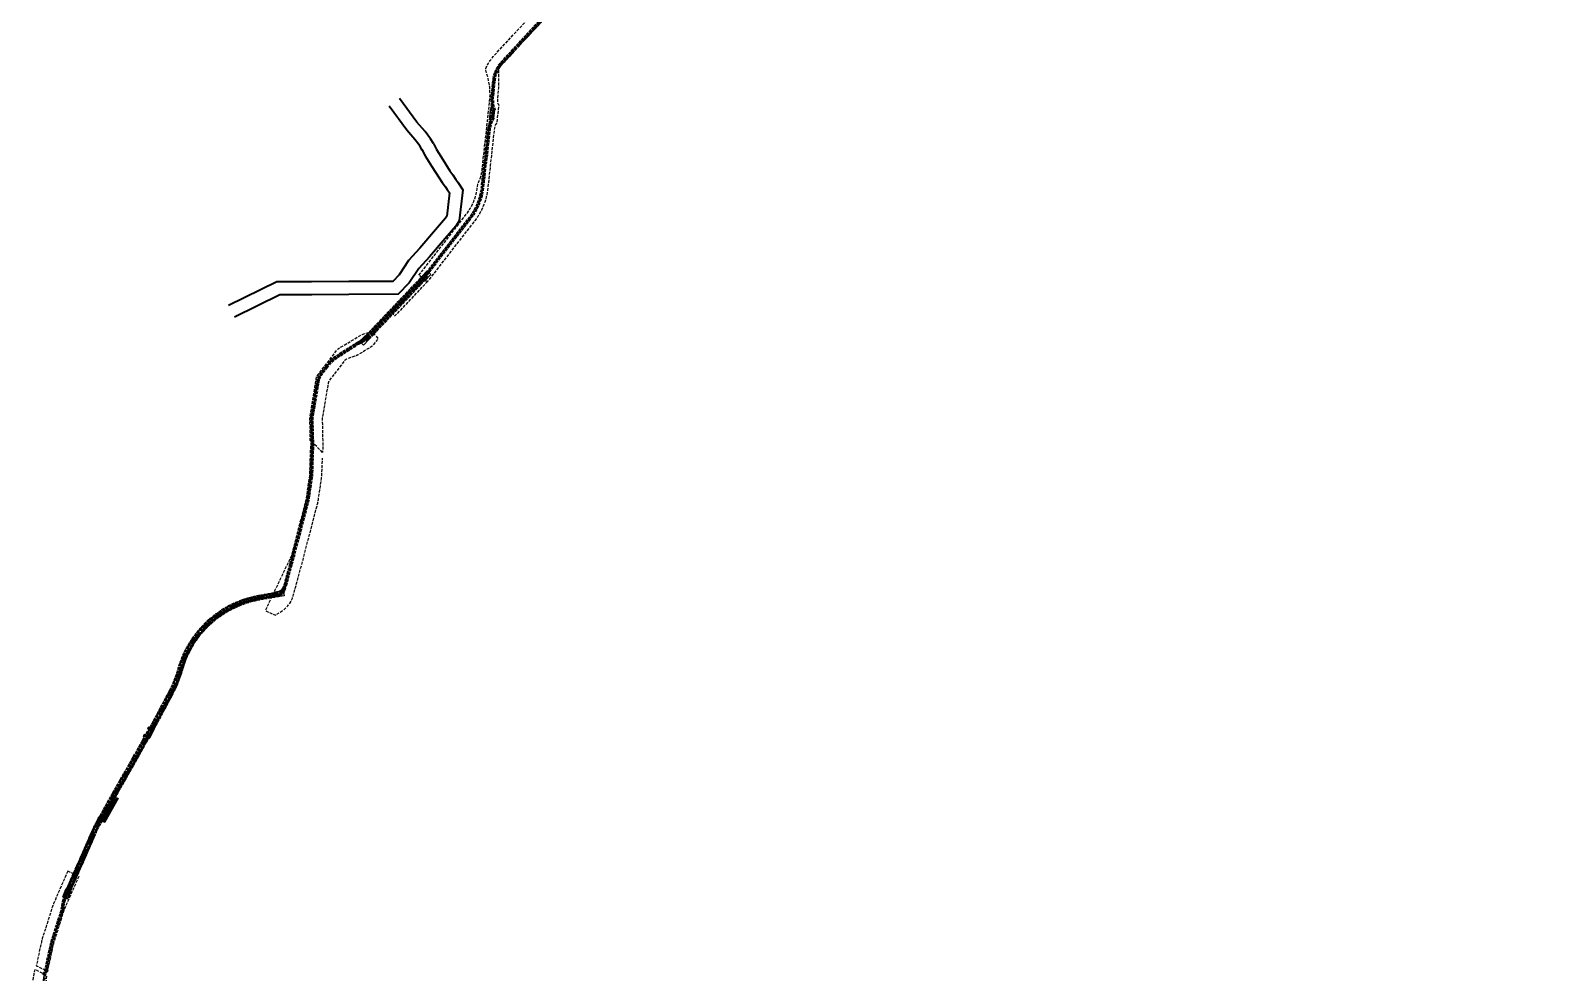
# Model space of a CAD drawing. Header units: metres. Extents: x 2692905 to 2694454, y 1247926 to 1251131.
# Drawn here: x 2692905 to 2694191, y 1249531 to 1250331 of the extents above; entities that cross this region are included whole.
import ezdxf

# ---------------------------------------------------------------- set-up
doc = ezdxf.new("R2010")
doc.units = ezdxf.units.M
for name, pattern in [('ACAD_ISO02W100', [15, 12, -3]), ('AV Servitute', [3.5, 2.5, -1]), ('AXE Kabelleitungsachse', [16, 12, -1.5, 1, -1.5]), ('Servitute', [3.2, 2.5, -0.7])]:
    doc.linetypes.add(name, pattern=pattern)
doc.layers.add('_KONSTRUKTION', color=6, linetype='Continuous', lineweight=25, plot=False)
doc.layers.add('Gewässerraum', color=7, linetype='Continuous', lineweight=35, true_color=0x00c7c7)
doc.layers.add('linie', color=7, linetype='Continuous', lineweight=25, true_color=0xff6161)
for name, color, linetype, lineweight in [('N1KLT_Achse', 1, 'AXE Kabelleitungsachse', 25), ('N1KLT_Rand', 1, 'Servitute', 50), ('SIT-BAU-TXT_sw025', 7, 'AV Servitute', 25)]:
    doc.layers.add(name, color=color, linetype=linetype, lineweight=lineweight)

msp = doc.modelspace()

# ---------------------------------------------------------------- linework, layer by layer
at = {"layer": '_KONSTRUKTION', "transparency": 33554585}
for p, q in [((2693290.2, 1250216.7), (2693291.2, 1250216.6)), ((2693290.2, 1250216.7), (2693291.2, 1250216.6)), ((2693155.7, 1250045.1), (2693156.5, 1250044.5)), ((2693156.1, 1250044.8), (2693156.5, 1250044.5)), ((2693006.4, 1249737, 449.8), (2693003.8, 1249731.9, 449.8)), ((2693004.8, 1249738.2, 449.8), (2693004.6, 1249737.6, 449.8)), ((2693004.6, 1249737.6, 449.8), (2693006.4, 1249737, 449.8)), ((2693004.8, 1249738.2, 453.7), (2693005, 1249738.7, 453.7)), ((2693008.2, 1249737.1, 449.8), (2693004.8, 1249738.2, 449.8)), ((2693008.2, 1249737.1, 453.7), (2693004.8, 1249738.2, 453.7)), ((2693004.9, 1249730.9, 449.8), (2693008.2, 1249737.1, 449.8)), ((2693004.9, 1249730.9, 453.7), (2693008.2, 1249737.1, 453.7)), ((2693005.1, 1249739, 449.8), (2693005, 1249738.7, 449.8)), ((2693005, 1249738.7, 449.8), (2693008.9, 1249737.4, 449.8)), ((2693008.9, 1249737.4, 453.7), (2693005, 1249738.7, 453.7)), ((2693010, 1249737.4, 449.8), (2693005.1, 1249739, 449.8)), ((2693008.9, 1249737.4, 449.8), (2693005.1, 1249730.3, 449.8)), ((2693005.1, 1249730.3, 453.7), (2693008.9, 1249737.4, 453.7)), ((2693006, 1249729.7, 449.8), (2693010, 1249737.4, 449.8)), ((2693001.2, 1249731.5, 449.8), (2693001.1, 1249731.2, 449.8)), ((2693001.1, 1249731.2, 449.8), (2693006, 1249729.7, 449.8)), ((2693001.4, 1249732, 453.7), (2693001.2, 1249731.5, 453.7)), ((2693005.1, 1249730.3, 449.8), (2693001.2, 1249731.5, 449.8)), ((2693005.1, 1249730.3, 453.7), (2693001.2, 1249731.5, 453.7)), ((2693001.6, 1249732.7, 449.8), (2693001.4, 1249732, 449.8)), ((2693001.4, 1249732, 449.8), (2693004.9, 1249730.9, 449.8)), ((2693001.4, 1249732, 453.7), (2693004.9, 1249730.9, 453.7)), ((2693003.8, 1249731.9, 449.8), (2693001.6, 1249732.7, 449.8)), ((2692967.3, 1249660.3, 453.8), (2692977.1, 1249677.5, 453.8)), ((2692977.9, 1249677.8, 453.8), (2692967.5, 1249659.6, 453.8)), ((2692973.6, 1249678.6, 453.8), (2692973.7, 1249679.1, 453.8)), ((2692977.1, 1249677.5, 453.8), (2692973.6, 1249678.6, 453.8)), ((2692973.7, 1249679.1, 453.8), (2692977.9, 1249677.8, 453.8)), ((2692963.7, 1249661.3, 453.8), (2692963.5, 1249660.8, 453.8)), ((2692967.5, 1249659.6, 453.8), (2692963.5, 1249660.8, 453.8)), ((2692963.7, 1249661.3, 453.8), (2692967.3, 1249660.3, 453.8))]:
    msp.add_line(p, q, dxfattribs=at)
at = {"layer": '_KONSTRUKTION'}
msp.add_line((2693155.7, 1250045.1), (2693156.5, 1250044.5), dxfattribs=at)
at = {"layer": '_KONSTRUKTION', "transparency": 33554585, "extrusion": (0, 0, -1)}
for p, q in [((2693003.8, 1249731.9, 449.2), (2693006.4, 1249737, 449.2)), ((2693004.6, 1249737.6, 449.2), (2693005.1, 1249739, 449.2)), ((2693006.4, 1249737, 449.2), (2693004.6, 1249737.6, 449.2)), ((2693005.1, 1249739, 449.2), (2693010, 1249737.4, 449.2)), ((2693010, 1249737.4, 449.2), (2693006, 1249729.7, 449.2)), ((2693001.1, 1249731.2, 449.2), (2693001.6, 1249732.7, 449.2)), ((2693006, 1249729.7, 449.2), (2693001.1, 1249731.2, 449.2)), ((2693001.6, 1249732.7, 449.2), (2693003.8, 1249731.9, 449.2))]:
    msp.add_line(p, q, dxfattribs=at)
at = {"layer": '_KONSTRUKTION', "transparency": 33554585, "extrusion": (-0.885042, 0.465511, 0)}
for p, q in [((2693006.4, 1249737, 449.8), (2693003.8, 1249731.9, 449.8)), ((2693003.8, 1249731.9, 449.2), (2693006.4, 1249737, 449.2)), ((2693006.4, 1249737, 449.8), (2693006.4, 1249737, 449.2)), ((2693003.8, 1249731.9, 449.8), (2693003.8, 1249731.9, 449.2))]:
    msp.add_line(p, q, dxfattribs=at)
at = {"layer": '_KONSTRUKTION', "transparency": 33554585, "extrusion": (-0.950398, 0.311036, 0)}
for p, q in [((2693004.6, 1249737.6, 449.2), (2693005.1, 1249739, 449.2)), ((2693004.8, 1249738.2, 449.8), (2693004.6, 1249737.6, 449.8)), ((2693004.6, 1249737.6, 449.8), (2693004.6, 1249737.6, 449.2)), ((2693004.8, 1249738.2, 453.7), (2693005, 1249738.7, 453.7)), ((2693004.8, 1249738.2, 453.7), (2693004.8, 1249738.2, 449.8)), ((2693005.1, 1249739, 449.8), (2693005, 1249738.7, 449.8)), ((2693005, 1249738.7, 449.8), (2693005, 1249738.7, 453.7)), ((2693005.1, 1249739, 449.8), (2693005.1, 1249739, 449.2)), ((2693001.1, 1249731.2, 449.2), (2693001.6, 1249732.7, 449.2)), ((2693001.2, 1249731.5, 449.8), (2693001.1, 1249731.2, 449.8)), ((2693001.1, 1249731.2, 449.8), (2693001.1, 1249731.2, 449.2)), ((2693001.4, 1249732, 453.7), (2693001.2, 1249731.5, 453.7)), ((2693001.2, 1249731.5, 453.7), (2693001.2, 1249731.5, 449.8)), ((2693001.6, 1249732.7, 449.8), (2693001.4, 1249732, 449.8)), ((2693001.4, 1249732, 449.8), (2693001.4, 1249732, 453.7)), ((2693001.6, 1249732.7, 449.8), (2693001.6, 1249732.7, 449.2))]:
    msp.add_line(p, q, dxfattribs=at)
at = {"layer": '_KONSTRUKTION', "transparency": 33554585, "extrusion": (-0.311036, -0.950398, 0)}
for p, q in [((2693004.6, 1249737.6, 449.8), (2693006.4, 1249737, 449.8)), ((2693004.6, 1249737.6, 449.8), (2693004.6, 1249737.6, 449.2)), ((2693006.4, 1249737, 449.2), (2693004.6, 1249737.6, 449.2)), ((2693008.2, 1249737.1, 453.7), (2693004.8, 1249738.2, 453.7)), ((2693004.8, 1249738.2, 453.7), (2693004.8, 1249738.2, 449.8)), ((2693008.2, 1249737.1, 449.8), (2693004.8, 1249738.2, 449.8)), ((2693006.4, 1249737, 449.8), (2693006.4, 1249737, 449.2)), ((2693008.2, 1249737.1, 453.7), (2693008.2, 1249737.1, 449.8)), ((2693001.1, 1249731.2, 449.8), (2693006, 1249729.7, 449.8)), ((2693001.1, 1249731.2, 449.8), (2693001.1, 1249731.2, 449.2)), ((2693006, 1249729.7, 449.2), (2693001.1, 1249731.2, 449.2)), ((2693005.1, 1249730.3, 449.8), (2693001.2, 1249731.5, 449.8)), ((2693005.1, 1249730.3, 453.7), (2693001.2, 1249731.5, 453.7)), ((2693001.2, 1249731.5, 453.7), (2693001.2, 1249731.5, 449.8)), ((2693005.1, 1249730.3, 449.8), (2693005.1, 1249730.3, 453.7)), ((2693006, 1249729.7, 449.8), (2693006, 1249729.7, 449.2))]:
    msp.add_line(p, q, dxfattribs=at)
at = {"layer": '_KONSTRUKTION', "transparency": 33554585, "extrusion": (-0.885218, 0.465177, 0)}
for p, q in [((2693004.9, 1249730.9, 449.8), (2693008.2, 1249737.1, 449.8)), ((2693004.9, 1249730.9, 453.7), (2693008.2, 1249737.1, 453.7)), ((2693008.2, 1249737.1, 453.7), (2693008.2, 1249737.1, 449.8)), ((2693004.9, 1249730.9, 449.8), (2693004.9, 1249730.9, 453.7))]:
    msp.add_line(p, q, dxfattribs=at)
at = {"layer": '_KONSTRUKTION', "transparency": 33554585, "extrusion": (0.311036, 0.950398, 0)}
for p, q in [((2693008.9, 1249737.4, 453.7), (2693005, 1249738.7, 453.7)), ((2693005, 1249738.7, 449.8), (2693008.9, 1249737.4, 449.8)), ((2693005, 1249738.7, 449.8), (2693005, 1249738.7, 453.7)), ((2693005.1, 1249739, 449.8), (2693005.1, 1249739, 449.2)), ((2693010, 1249737.4, 449.8), (2693005.1, 1249739, 449.8)), ((2693005.1, 1249739, 449.2), (2693010, 1249737.4, 449.2)), ((2693008.9, 1249737.4, 449.8), (2693008.9, 1249737.4, 453.7)), ((2693010, 1249737.4, 449.8), (2693010, 1249737.4, 449.2)), ((2693001.4, 1249732, 449.8), (2693004.9, 1249730.9, 449.8)), ((2693001.4, 1249732, 449.8), (2693001.4, 1249732, 453.7)), ((2693001.4, 1249732, 453.7), (2693004.9, 1249730.9, 453.7)), ((2693001.6, 1249732.7, 449.8), (2693001.6, 1249732.7, 449.2)), ((2693003.8, 1249731.9, 449.8), (2693001.6, 1249732.7, 449.8)), ((2693001.6, 1249732.7, 449.2), (2693003.8, 1249731.9, 449.2)), ((2693003.8, 1249731.9, 449.8), (2693003.8, 1249731.9, 449.2)), ((2693004.9, 1249730.9, 449.8), (2693004.9, 1249730.9, 453.7))]:
    msp.add_line(p, q, dxfattribs=at)
at = {"layer": '_KONSTRUKTION', "transparency": 33554585, "extrusion": (0.885218, -0.465177, 0)}
for p, q in [((2693008.9, 1249737.4, 449.8), (2693005.1, 1249730.3, 449.8)), ((2693005.1, 1249730.3, 453.7), (2693008.9, 1249737.4, 453.7)), ((2693008.9, 1249737.4, 449.8), (2693008.9, 1249737.4, 453.7)), ((2693005.1, 1249730.3, 449.8), (2693005.1, 1249730.3, 453.7))]:
    msp.add_line(p, q, dxfattribs=at)
at = {"layer": '_KONSTRUKTION', "transparency": 33554585, "extrusion": (0.885042, -0.465511, 0)}
for p, q in [((2693006, 1249729.7, 449.8), (2693010, 1249737.4, 449.8)), ((2693010, 1249737.4, 449.2), (2693006, 1249729.7, 449.2)), ((2693010, 1249737.4, 449.8), (2693010, 1249737.4, 449.2)), ((2693006, 1249729.7, 449.8), (2693006, 1249729.7, 449.2))]:
    msp.add_line(p, q, dxfattribs=at)
at = {"layer": '_KONSTRUKTION', "transparency": 33554585, "extrusion": (-0.005187, -0.019837, 0.99979)}
for p, q in [((2692965.6, 1249661.7, 448.5), (2692974.5, 1249677.3, 448.9)), ((2692974.5, 1249677.3, 448.9), (2692971, 1249666.8, 448.6)), ((2692965.6, 1249661.7, 448.5), (2692966.6, 1249660.5, 448.5)), ((2692966.6, 1249660.5, 448.5), (2692967.3, 1249660.3, 448.5)), ((2692967.5, 1249659.6, 448.5), (2692967.2, 1249659.7, 448.5)), ((2692967.2, 1249659.7, 448.5), (2692968.2, 1249658.3, 448.5)), ((2692967.3, 1249660.3, 448.5), (2692971, 1249666.8, 448.6)), ((2692970.1, 1249664.2, 448.6), (2692967.5, 1249659.6, 448.5)), ((2692970.1, 1249664.2, 448.6), (2692968.2, 1249658.3, 448.5))]:
    msp.add_line(p, q, dxfattribs=at)
at = {"layer": '_KONSTRUKTION', "transparency": 33554585, "extrusion": (0.005187, 0.019837, -0.99979)}
for p, q in [((2692974.5, 1249677.3, 448.3), (2692965.6, 1249661.7, 447.9)), ((2692968.2, 1249658.3, 447.9), (2692974.5, 1249677.3, 448.3)), ((2692968.2, 1249658.3, 447.9), (2692965.6, 1249661.7, 447.9))]:
    msp.add_line(p, q, dxfattribs=at)
at = {"layer": '_KONSTRUKTION', "transparency": 33554585, "extrusion": (-0.868621, 0.495478, 0)}
for p, q in [((2692965.6, 1249661.7, 448.5), (2692974.5, 1249677.3, 448.9)), ((2692974.5, 1249677.3, 448.3), (2692965.6, 1249661.7, 447.9)), ((2692974.5, 1249677.3, 448.9), (2692974.5, 1249677.3, 448.3)), ((2692965.6, 1249661.7, 448.5), (2692965.6, 1249661.7, 447.9))]:
    msp.add_line(p, q, dxfattribs=at)
at = {"layer": '_KONSTRUKTION', "transparency": 33554585, "extrusion": (-0.868645, 0.495435, 0)}
for p, q in [((2692967.3, 1249660.3, 453.8), (2692977.1, 1249677.5, 453.8)), ((2692971, 1249666.8, 448.6), (2692977.1, 1249677.5, 448.9)), ((2692977.1, 1249677.5, 448.9), (2692977.1, 1249677.5, 453.8)), ((2692967.3, 1249660.3, 448.5), (2692971, 1249666.8, 448.6)), ((2692967.3, 1249660.3, 448.5), (2692967.3, 1249660.3, 453.8))]:
    msp.add_line(p, q, dxfattribs=at)
at = {"layer": '_KONSTRUKTION', "transparency": 33554585, "extrusion": (0.868645, -0.495435, 0)}
for p, q in [((2692977.9, 1249677.8, 453.8), (2692967.5, 1249659.6, 453.8)), ((2692977.9, 1249677.8, 448.9), (2692970.1, 1249664.2, 448.6)), ((2692977.9, 1249677.8, 448.9), (2692977.9, 1249677.8, 453.8)), ((2692970.1, 1249664.2, 448.6), (2692967.5, 1249659.6, 448.5)), ((2692967.5, 1249659.6, 448.5), (2692967.5, 1249659.6, 453.8))]:
    msp.add_line(p, q, dxfattribs=at)
at = {"layer": '_KONSTRUKTION', "transparency": 33554585, "extrusion": (0.005939, 0.019587, -0.999791)}
for p, q in [((2692968.2, 1249658.3, 447.9), (2692979.6, 1249678.4, 448.3)), ((2692968.2, 1249658.3, 447.9), (2692974.5, 1249677.3, 448.3)), ((2692974.5, 1249677.3, 448.3), (2692979.6, 1249678.4, 448.3))]:
    msp.add_line(p, q, dxfattribs=at)
at = {"layer": '_KONSTRUKTION', "transparency": 33554585, "extrusion": (-0.005939, -0.019587, 0.999791)}
for p, q in [((2692979.6, 1249678.4, 448.9), (2692968.2, 1249658.3, 448.5)), ((2692977.9, 1249677.8, 448.9), (2692970.1, 1249664.2, 448.6)), ((2692971, 1249666.8, 448.6), (2692977.1, 1249677.5, 448.9)), ((2692974.5, 1249677.3, 448.9), (2692971, 1249666.8, 448.6)), ((2692976.5, 1249677.7, 448.9), (2692974.5, 1249677.3, 448.9)), ((2692977.1, 1249677.5, 448.9), (2692976.5, 1249677.7, 448.9)), ((2692979.6, 1249678.4, 448.9), (2692977.6, 1249677.9, 448.9)), ((2692977.6, 1249677.9, 448.9), (2692977.9, 1249677.8, 448.9)), ((2692970.1, 1249664.2, 448.6), (2692968.2, 1249658.3, 448.5))]:
    msp.add_line(p, q, dxfattribs=at)
at = {"layer": '_KONSTRUKTION', "transparency": 33554585, "extrusion": (0.868621, -0.495478, 0)}
for p, q in [((2692979.6, 1249678.4, 448.9), (2692968.2, 1249658.3, 448.5)), ((2692968.2, 1249658.3, 447.9), (2692979.6, 1249678.4, 448.3)), ((2692979.6, 1249678.4, 448.9), (2692979.6, 1249678.4, 448.3)), ((2692968.2, 1249658.3, 448.5), (2692968.2, 1249658.3, 447.9))]:
    msp.add_line(p, q, dxfattribs=at)
at = {"layer": '_KONSTRUKTION', "transparency": 33554585, "extrusion": (0.02822, 0.012742, -0.999521)}
for p, q in [((2692974, 1249680.1, 448.3), (2692973.3, 1249677.6, 448.2)), ((2692973.3, 1249677.6, 448.2), (2692974.5, 1249677.3, 448.3)), ((2692974.5, 1249677.3, 448.3), (2692974, 1249680.1, 448.3))]:
    msp.add_line(p, q, dxfattribs=at)
at = {"layer": '_KONSTRUKTION', "transparency": 33554585, "extrusion": (-0.956974, 0.290175, 0)}
for p, q in [((2692974, 1249680.1, 448.3), (2692973.3, 1249677.6, 448.2)), ((2692973.3, 1249677.6, 448.8), (2692973.6, 1249678.6, 448.9)), ((2692973.3, 1249677.6, 448.8), (2692973.3, 1249677.6, 448.2)), ((2692973.6, 1249678.6, 453.8), (2692973.7, 1249679.1, 453.8)), ((2692973.6, 1249678.6, 453.8), (2692973.6, 1249678.6, 448.9)), ((2692973.7, 1249679.1, 448.9), (2692974, 1249680.1, 448.9)), ((2692973.7, 1249679.1, 448.9), (2692973.7, 1249679.1, 453.8)), ((2692974, 1249680.1, 448.9), (2692974, 1249680.1, 448.3)), ((2692962.2, 1249660.2, 448.4), (2692962.9, 1249662.6, 448.5)), ((2692962.9, 1249662.6, 447.9), (2692962.2, 1249660.2, 447.8)), ((2692962.2, 1249660.2, 447.8), (2692962.2, 1249660.2, 448.4)), ((2692962.9, 1249662.6, 448.5), (2692962.9, 1249662.6, 447.9)), ((2692963.7, 1249661.3, 453.8), (2692963.5, 1249660.8, 453.8)), ((2692963.5, 1249660.8, 448.5), (2692963.7, 1249661.3, 448.5)), ((2692963.5, 1249660.8, 453.8), (2692963.5, 1249660.8, 448.5)), ((2692963.7, 1249661.3, 448.5), (2692963.7, 1249661.3, 453.8))]:
    msp.add_line(p, q, dxfattribs=at)
at = {"layer": '_KONSTRUKTION', "transparency": 33554585, "extrusion": (-0.02822, -0.012742, 0.999521)}
for p, q in [((2692973.3, 1249677.6, 448.8), (2692973.6, 1249678.6, 448.9)), ((2692974.5, 1249677.3, 448.9), (2692973.3, 1249677.6, 448.8)), ((2692974.3, 1249678.4, 448.9), (2692973.6, 1249678.6, 448.9)), ((2692973.7, 1249679.1, 448.9), (2692974, 1249680.1, 448.9)), ((2692973.7, 1249679.1, 448.9), (2692974.2, 1249679, 448.9)), ((2692974, 1249680.1, 448.9), (2692974.2, 1249679, 448.9)), ((2692974.3, 1249678.4, 448.9), (2692974.5, 1249677.3, 448.9))]:
    msp.add_line(p, q, dxfattribs=at)
at = {"layer": '_KONSTRUKTION', "transparency": 33554585, "extrusion": (-0.290175, -0.956974, 0)}
for p, q in [((2692974.5, 1249677.3, 448.9), (2692973.3, 1249677.6, 448.8)), ((2692973.3, 1249677.6, 448.8), (2692973.3, 1249677.6, 448.2)), ((2692973.3, 1249677.6, 448.2), (2692974.5, 1249677.3, 448.3)), ((2692977.1, 1249677.5, 453.8), (2692973.6, 1249678.6, 453.8)), ((2692973.6, 1249678.6, 453.8), (2692973.6, 1249678.6, 448.9)), ((2692974.3, 1249678.4, 448.9), (2692973.6, 1249678.6, 448.9)), ((2692976.5, 1249677.7, 448.9), (2692974.3, 1249678.4, 448.9)), ((2692974.5, 1249677.3, 448.9), (2692974.5, 1249677.3, 448.3)), ((2692977.1, 1249677.5, 448.9), (2692976.5, 1249677.7, 448.9)), ((2692977.1, 1249677.5, 448.9), (2692977.1, 1249677.5, 453.8)), ((2692968.2, 1249658.3, 448.5), (2692962.2, 1249660.2, 448.4)), ((2692962.2, 1249660.2, 447.8), (2692962.2, 1249660.2, 448.4)), ((2692962.2, 1249660.2, 447.8), (2692968.2, 1249658.3, 447.9)), ((2692967.5, 1249659.6, 453.8), (2692963.5, 1249660.8, 453.8)), ((2692963.5, 1249660.8, 453.8), (2692963.5, 1249660.8, 448.5)), ((2692963.6, 1249660.8, 448.5), (2692963.5, 1249660.8, 448.5)), ((2692967.2, 1249659.7, 448.5), (2692963.6, 1249660.8, 448.5)), ((2692967.5, 1249659.6, 448.5), (2692967.2, 1249659.7, 448.5)), ((2692967.5, 1249659.6, 448.5), (2692967.5, 1249659.6, 453.8)), ((2692968.2, 1249658.3, 448.5), (2692968.2, 1249658.3, 447.9))]:
    msp.add_line(p, q, dxfattribs=at)
at = {"layer": '_KONSTRUKTION', "transparency": 33554585, "extrusion": (0.290175, 0.956974, 0)}
for p, q in [((2692973.7, 1249679.1, 448.9), (2692974.2, 1249679, 448.9)), ((2692973.7, 1249679.1, 448.9), (2692973.7, 1249679.1, 453.8)), ((2692973.7, 1249679.1, 453.8), (2692977.9, 1249677.8, 453.8)), ((2692974, 1249680.1, 448.9), (2692974, 1249680.1, 448.3)), ((2692974, 1249680.1, 448.9), (2692979.6, 1249678.4, 448.9)), ((2692979.6, 1249678.4, 448.3), (2692974, 1249680.1, 448.3)), ((2692974.2, 1249679, 448.9), (2692977.6, 1249677.9, 448.9)), ((2692977.6, 1249677.9, 448.9), (2692977.9, 1249677.8, 448.9)), ((2692977.9, 1249677.8, 448.9), (2692977.9, 1249677.8, 453.8)), ((2692979.6, 1249678.4, 448.9), (2692979.6, 1249678.4, 448.3)), ((2692962.9, 1249662.6, 448.5), (2692962.9, 1249662.6, 447.9)), ((2692962.9, 1249662.6, 448.5), (2692965.6, 1249661.7, 448.5)), ((2692965.6, 1249661.7, 447.9), (2692962.9, 1249662.6, 447.9)), ((2692963.7, 1249661.3, 448.5), (2692964.3, 1249661.1, 448.5)), ((2692963.7, 1249661.3, 448.5), (2692963.7, 1249661.3, 453.8)), ((2692963.7, 1249661.3, 453.8), (2692967.3, 1249660.3, 453.8)), ((2692964.3, 1249661.1, 448.5), (2692966.6, 1249660.5, 448.5)), ((2692965.6, 1249661.7, 448.5), (2692965.6, 1249661.7, 447.9)), ((2692966.6, 1249660.5, 448.5), (2692967.3, 1249660.3, 448.5)), ((2692967.3, 1249660.3, 448.5), (2692967.3, 1249660.3, 453.8))]:
    msp.add_line(p, q, dxfattribs=at)
at = {"layer": '_KONSTRUKTION', "transparency": 33554585, "extrusion": (-0.008171, -0.009301, 0.999923)}
for p, q in [((2692974, 1249680.1, 448.9), (2692979.6, 1249678.4, 448.9)), ((2692974, 1249680.1, 448.9), (2692974.2, 1249679, 448.9)), ((2692974.2, 1249679, 448.9), (2692977.6, 1249677.9, 448.9)), ((2692976.5, 1249677.7, 448.9), (2692974.3, 1249678.4, 448.9)), ((2692974.3, 1249678.4, 448.9), (2692974.5, 1249677.3, 448.9)), ((2692976.5, 1249677.7, 448.9), (2692974.5, 1249677.3, 448.9)), ((2692979.6, 1249678.4, 448.9), (2692977.6, 1249677.9, 448.9))]:
    msp.add_line(p, q, dxfattribs=at)
at = {"layer": '_KONSTRUKTION', "transparency": 33554585, "extrusion": (0.008171, 0.009301, -0.999923)}
for p, q in [((2692974.5, 1249677.3, 448.3), (2692974, 1249680.1, 448.3)), ((2692979.6, 1249678.4, 448.3), (2692974, 1249680.1, 448.3)), ((2692974.5, 1249677.3, 448.3), (2692979.6, 1249678.4, 448.3))]:
    msp.add_line(p, q, dxfattribs=at)
at = {"layer": '_KONSTRUKTION', "transparency": 33554585, "extrusion": (0.016209, 0.017761, -0.999711)}
for p, q in [((2692962.9, 1249662.6, 447.9), (2692962.2, 1249660.2, 447.8)), ((2692965.6, 1249661.7, 447.9), (2692962.2, 1249660.2, 447.8)), ((2692965.6, 1249661.7, 447.9), (2692962.9, 1249662.6, 447.9))]:
    msp.add_line(p, q, dxfattribs=at)
at = {"layer": '_KONSTRUKTION', "transparency": 33554585, "extrusion": (-0.016209, -0.017761, 0.999711)}
for p, q in [((2692962.2, 1249660.2, 448.4), (2692962.9, 1249662.6, 448.5)), ((2692962.2, 1249660.2, 448.4), (2692963.6, 1249660.8, 448.5)), ((2692962.9, 1249662.6, 448.5), (2692965.6, 1249661.7, 448.5)), ((2692963.5, 1249660.8, 448.5), (2692963.7, 1249661.3, 448.5)), ((2692963.6, 1249660.8, 448.5), (2692963.5, 1249660.8, 448.5)), ((2692963.7, 1249661.3, 448.5), (2692964.3, 1249661.1, 448.5)), ((2692964.3, 1249661.1, 448.5), (2692965.6, 1249661.7, 448.5))]:
    msp.add_line(p, q, dxfattribs=at)
at = {"layer": '_KONSTRUKTION', "transparency": 33554585, "extrusion": (0.012723, 0.025554, -0.999592)}
for p, q in [((2692965.6, 1249661.7, 447.9), (2692962.2, 1249660.2, 447.8)), ((2692962.2, 1249660.2, 447.8), (2692968.2, 1249658.3, 447.9)), ((2692968.2, 1249658.3, 447.9), (2692965.6, 1249661.7, 447.9))]:
    msp.add_line(p, q, dxfattribs=at)
at = {"layer": '_KONSTRUKTION', "transparency": 33554585, "extrusion": (-0.012723, -0.025554, 0.999592)}
for p, q in [((2692962.2, 1249660.2, 448.4), (2692963.6, 1249660.8, 448.5)), ((2692968.2, 1249658.3, 448.5), (2692962.2, 1249660.2, 448.4)), ((2692967.2, 1249659.7, 448.5), (2692963.6, 1249660.8, 448.5)), ((2692964.3, 1249661.1, 448.5), (2692965.6, 1249661.7, 448.5)), ((2692964.3, 1249661.1, 448.5), (2692966.6, 1249660.5, 448.5)), ((2692965.6, 1249661.7, 448.5), (2692966.6, 1249660.5, 448.5)), ((2692967.2, 1249659.7, 448.5), (2692968.2, 1249658.3, 448.5))]:
    msp.add_line(p, q, dxfattribs=at)
at = {"layer": 'Gewässerraum', "linetype": 'ByBlock', "flags": 128}
for points in [[(2693237.3, 1250229), (2693235.4, 1250232.4), (2693231.3, 1250237.8), (2693224.3, 1250245.8), (2693209.3, 1250266.1)], [(2693246.9, 1250234.4), (2693244.6, 1250238.4), (2693239.8, 1250244.7), (2693232.9, 1250252.7), (2693218.2, 1250272.7)], [(2693237.1, 1250229.4), (2693239.9, 1250224), (2693245.5, 1250215.1), (2693251.7, 1250205.3), (2693254.4, 1250201.4), (2693257.2, 1250197.6), (2693258.6, 1250195.6), (2693260.5, 1250192.6), (2693258.2, 1250172.7), (2693257.2, 1250171), (2693248.7, 1250161.2), (2693235.3, 1250145.7), (2693225.8, 1250135.1), (2693217.9, 1250123.1), (2693212.4, 1250117.5), (2693175.1, 1250117.3), (2693143.6, 1250117.1), (2693124, 1250117.1), (2693114.2, 1250117), (2693073.2, 1250097)], [(2693246.9, 1250234.4), (2693249.5, 1250229.5), (2693254.8, 1250221), (2693260.9, 1250211.3), (2693263.3, 1250207.8), (2693266.1, 1250204.1), (2693267.7, 1250201.7), (2693271.9, 1250195.2), (2693268.9, 1250168.9), (2693266, 1250164.4), (2693257, 1250154), (2693243.6, 1250138.4), (2693234.5, 1250128.4), (2693226.5, 1250116.2), (2693217.1, 1250106.5), (2693175.2, 1250106.3), (2693143.7, 1250106.1), (2693124, 1250106.1), (2693116.7, 1250106), (2693078.1, 1250087.1)]]:
    msp.add_lwpolyline(points, dxfattribs=at)
at = {"layer": 'linie', "linetype": 'ACAD_ISO02W100', "lineweight": 25, "ltscale": 0.1}
for p, q in [((2693294.9, 1250256.9), (2693295.6, 1250263.1)), ((2693295.5, 1250262.4), (2693298.4, 1250262.1)), ((2693295.6, 1250263.1), (2693298.5, 1250262.7)), ((2693297.8, 1250256.6), (2693298.5, 1250262.7)), ((2693294.9, 1250256.9), (2693297.8, 1250256.6)), ((2693297.9, 1250257.2), (2693295, 1250257.5))]:
    msp.add_line(p, q, dxfattribs=at)
at = {"layer": 'linie', "linetype": 'Continuous', "lineweight": -2}
for p, q in [((2693297, 1250263.1), (2693296.3, 1250256.5)), ((2693297.2, 1250263.1), (2693296.5, 1250256.5))]:
    msp.add_line(p, q, dxfattribs=at)
at = {"layer": 'linie', "transparency": 33554585}
for p, q in [((2693005.1, 1249730.8), (2693008.6, 1249737.5)), ((2692973, 1249669.2, 453.8), (2692973, 1249669.2, 453.8))]:
    msp.add_line(p, q, dxfattribs=at)
at = {"layer": 'linie', "linetype": 'Continuous', "lineweight": -2}
msp.add_lwpolyline([(2693294.7, 1250256.7), (2693295.4, 1250263.3), (2693298.7, 1250262.9), (2693298, 1250256.3)], close=True, dxfattribs=at)
at = {"layer": 'linie', "transparency": 33554687, "flags": 128}
for points in [[(2693240, 1250118.2), (2693236.7, 1250121.3), (2693241.5, 1250126.4), (2693244.8, 1250123.3)], [(2693187.5, 1250063.3), (2693184.3, 1250066.5), (2693189.3, 1250071.4), (2693192.4, 1250068.3)], [(2693112.5, 1249853.8), (2693119.4, 1249855), (2693120.2, 1249850.6), (2693113.3, 1249849.4)], [(2692939.3, 1249599.6), (2692935.2, 1249601.4), (2692932.4, 1249595), (2692936.5, 1249593.2)]]:
    msp.add_lwpolyline(points, close=True, dxfattribs=at)
at = {"layer": 'linie', "transparency": 33554687}
msp.add_lwpolyline([(2692935.2, 1249601.4), (2692939.3, 1249599.6), (2692936.5, 1249593.2), (2692932.4, 1249595)], close=True, dxfattribs=at)
at = {"layer": 'N1KLT_Achse', "transparency": 33554585, "flags": 128}
for points in [[(2694174.1, 1248421.9), (2694174.3, 1248420.8), (2694179.4, 1248419.1), (2694190.2, 1248429.3, 0.152317), (2694191.3, 1248431.4, 0.284447), (2694188.9, 1248438.1), (2694187.1, 1248439.6), (2694157.1, 1248465.3, 0.092277), (2694150.8, 1248469), (2694141.5, 1248472.3, -0.136523), (2694132.7, 1248478.4), (2694129, 1248483), (2694128.6, 1248483.5), (2694128, 1248484.3), (2694124.4, 1248489.1), (2694090, 1248542.7), (2694086.4, 1248547.5), (2694073.5, 1248564.2), (2694044.1, 1248602.3), (2694043.6, 1248602.9, 0.150662), (2694036.4, 1248608), (2694024.3, 1248611.9, -0.135941), (2694017.6, 1248616.3), (2694006.9, 1248628.6, 0.017028), (2694006.2, 1248629.4, 0.017106), (2694005.5, 1248630.1), (2693997.9, 1248636.7), (2693993.4, 1248640.6), (2693951.5, 1248678), (2693947.6, 1248682.6), (2693916.5, 1248724.9, 0.034852), (2693915.1, 1248726.5), (2693910.9, 1248730.9), (2693905.9, 1248735.8), (2693877.8, 1248765.9), (2693850.3, 1248795.3, 0.03159), (2693841.1, 1248803.9), (2693793.9, 1248843.1, 0.009747), (2693790.9, 1248845.6), (2693757, 1248871.5), (2693728.8, 1248893.1, 0.026549), (2693720.1, 1248899.1), (2693696, 1248913.7), (2693672.3, 1248928.2), (2693617, 1248960.9), (2693583.4, 1248980, 0.041732), (2693580.4, 1248981.4), (2693555.1, 1248990.6, -0.027349), (2693553.1, 1248991.4), (2693487.1, 1249023.9), (2693465.7, 1249033.7, 0.01026), (2693464.9, 1249034.1), (2693344.9, 1249083.1), (2693326.5, 1249090.2, -0.016848), (2693325.2, 1249090.8), (2693282.4, 1249110.8), (2693251.9, 1249125.3, -0.069364), (2693247.3, 1249128.4), (2693232, 1249141.8, 0.065), (2693227.7, 1249144.7), (2693225.7, 1249145.6), (2693220.3, 1249148.2), (2693178.6, 1249168.2, -0.011052), (2693177.9, 1249168.6), (2693126.2, 1249196.2), (2693124.8, 1249196.9), (2693124.3, 1249197.2, -0.02357), (2693116.2, 1249202), (2693108.9, 1249206.7), (2693048.7, 1249246.1), (2693014.7, 1249269.4, -0.045156), (2693000.8, 1249280.8), (2692982.2, 1249299.3, -0.054309), (2692954.8, 1249333.9, -0.032393), (2692942.3, 1249357.1), (2692932.6, 1249378.2), (2692929.6, 1249384.6, -0.063179), (2692928.1, 1249389.4), (2692921.7, 1249424.5), (2692919.8, 1249434.8), (2692919.5, 1249436.4), (2692914.2, 1249475, -0.04376), (2692914, 1249479), (2692914.9, 1249505.6, 0.032126), (2692914.9, 1249506.9), (2692914.5, 1249511.6, -0.060378), (2692914.5, 1249512.8), (2692916.8, 1249528.2, -0.047943), (2692917, 1249529.1), (2692918.2, 1249532.5, 0.032198), (2692918.6, 1249533.7), (2692923.1, 1249554.7, -0.023642), (2692923.7, 1249556.8), (2692929.4, 1249574.8), (2692931.7, 1249582.3), (2692932, 1249583.2, 0.041787), (2692932.2, 1249584.1), (2692933, 1249589.3, -0.053466), (2692934.5, 1249594.1), (2692937.3, 1249600.5), (2692950, 1249629.2), (2692959.2, 1249650.3, -0.024241), (2692962.2, 1249656.4), (2692965.8, 1249663.1), (2692977.6, 1249684.2), (2692991.7, 1249709, 0.012389), (2692992.2, 1249709.9), (2693011.3, 1249743.8), (2693015.2, 1249751.2), (2693024.3, 1249768.4, 0.053892), (2693032.3, 1249788.4, -0.087537), (2693045.1, 1249815, -0.195073), (2693099.2, 1249849.1), (2693114.4, 1249851.8, 0.290863), (2693120.7, 1249857.7), (2693121, 1249858.9), (2693125.9, 1249877.2), (2693127.6, 1249883.5), (2693140.1, 1249931.5, 0.02744), (2693140.4, 1249933.2), (2693143.1, 1249951.5, 0.028108), (2693143.3, 1249953.1), (2693144.1, 1249977.3), (2693144, 1249982.6), (2693143.6, 1250000.4, -0.046347), (2693143.8, 1250003.1), (2693146.3, 1250017.7), (2693148.7, 1250032.3, -0.122467), (2693151.6, 1250038.9), (2693156.1, 1250044.8), (2693157.4, 1250046.4, -0.088242), (2693165.1, 1250053.5), (2693183.2, 1250065), (2693190.9, 1250069.9), (2693238.3, 1250119.8), (2693242.6, 1250125.6), (2693278.5, 1250171.8, 0.139413), (2693288.7, 1250197.1), (2693290.7, 1250216.7), (2693292, 1250228.3), (2693293.9, 1250246.1, -0.034322), (2693294.1, 1250247.5), (2693295.1, 1250251.4, 0.032939), (2693295.2, 1250252), (2693296.9, 1250267.7, 0.039634), (2693296.9, 1250268.5), (2693296.7, 1250272.3, -0.038889), (2693296.7, 1250273.9), (2693298.2, 1250288.3, -0.162254), (2693304.8, 1250302.8), (2693368.8, 1250371.9, 0.015069), (2693369.8, 1250373.1), (2693418.2, 1250432.2, -0.024507), (2693419.9, 1250434.1), (2693462.2, 1250476.5, 0.110411), (2693467.1, 1250486.2), (2693473.4, 1250510.6, -0.018372), (2693473.8, 1250512), (2693475.5, 1250516.8, -0.006465), (2693475.6, 1250517.3), (2693479.6, 1250528, -0.047519), (2693481.3, 1250531.4), (2693482.3, 1250533, -0.098839), (2693487.7, 1250538.7), (2693491.6, 1250541.4, 0.081874), (2693496.3, 1250546), (2693503, 1250555.2, -0.053204), (2693505.8, 1250558.4), (2693511.1, 1250563, 0.033558), (2693512.9, 1250565), (2693516.8, 1250569.5, 0.24339), (2693518.8, 1250579.1, -0.196831), (2693519.3, 1250585.4), (2693522.8, 1250593.6, 0.292366), (2693518.3, 1250620.2), (2693484.4, 1250657.5, -0.388398), (2693484.5, 1250698), (2693509.5, 1250725.1), (2693519, 1250736.8), (2693523.2, 1250742.9), (2693527.1, 1250749.4), (2693547.2, 1250785.5, 0.084738), (2693549.5, 1250791.9), (2693563.6, 1250873.9, -0.192431), (2693571.5, 1250888.3)], [(2692934.8, 1249593.9), (2692934.9, 1249594.1, -0.037221), (2692935.6, 1249595.5), (2692938, 1249599.4, 0.036244), (2692938.7, 1249600.6), (2692951.1, 1249628.7), (2692960.3, 1249649.8, -0.024241), (2692963.2, 1249655.8), (2692967, 1249662.6)], [(2692958.9, 1249646.9), (2692960.2, 1249649.9, -0.024241), (2692963.1, 1249655.9), (2692966.9, 1249662.7)]]:
    msp.add_lwpolyline(points, format="xyb", dxfattribs=at)
at = {"layer": 'N1KLT_Achse', "transparency": 33554687, "flags": 128}
for points in [[(2693296.8, 1250267), (2693297.8, 1250264, -0.104675), (2693297.8, 1250263.1), (2693297, 1250256, -0.070377), (2693296.9, 1250255.5), (2693295, 1250251)], [(2693183.1, 1250065.3), (2693183.4, 1250065.5, 0.0313), (2693184.4, 1250066.2), (2693189.9, 1250070.7, 0.011977), (2693190.3, 1250071.1), (2693237.4, 1250120.6, -0.00123), (2693237.4, 1250120.6), (2693241.2, 1250124.4, 0.041356), (2693242.3, 1250125.6), (2693242.4, 1250125.7)], [(2693183.4, 1250064.8), (2693183.7, 1250065, -0.030475), (2693184.8, 1250065.6), (2693190.3, 1250068.3, 0.073865), (2693192.8, 1250069.9), (2693238.1, 1250117.8, 0.080288), (2693240.1, 1250120.3), (2693241.8, 1250123.9, -0.040035), (2693242.7, 1250125.3), (2693242.8, 1250125.4)], [(2692964.7, 1249663.5), (2692976.5, 1249684.8), (2692990.6, 1249709.7, 0.012389), (2692991, 1249710.5), (2693010.2, 1249744.5), (2693014.1, 1249751.8), (2693023.2, 1249769, 0.053892), (2693031.1, 1249788.7, -0.087537), (2693044.1, 1249815.7, -0.195073), (2693098.9, 1249850.3), (2693114.2, 1249853.1, 0.290863), (2693120.7, 1249859)], [(2693121.3, 1249858.8), (2693120.7, 1249856.3, -0.290863), (2693114.5, 1249850.6), (2693099.4, 1249847.9, 0.195073), (2693046.1, 1249814.3, 0.087537), (2693033.5, 1249788, -0.053892), (2693025.5, 1249767.8), (2693016.3, 1249750.6), (2693012.4, 1249743.2), (2692993.3, 1249709.4, -0.012389), (2692992.8, 1249708.4), (2692978.7, 1249683.6), (2692967, 1249662.6)], [(2692934.1, 1249594.2), (2692934.2, 1249594.4, 0.037221), (2692934.7, 1249595.8), (2692935.9, 1249600.2, -0.038199), (2692936.4, 1249601.7), (2692948.8, 1249629.7), (2692958, 1249650.8, -0.024241), (2692961.1, 1249657), (2692964.7, 1249663.5)]]:
    msp.add_lwpolyline(points, format="xyb", dxfattribs=at)
at = {"layer": 'N1KLT_Rand', "transparency": 33554687, "flags": 128}
for points in [[(2693572.4, 1250887.4), (2693569.7, 1250884.8, 0.090034), (2693565.5, 1250879.1, 0.037769), (2693564.8, 1250877.5, 0.042963), (2693564.1, 1250873.8), (2693550, 1250791.8, -0.084738), (2693547.7, 1250785.3), (2693527.5, 1250749.1), (2693523.6, 1250742.6), (2693519.4, 1250736.5), (2693509.8, 1250724.8), (2693484.9, 1250697.6, 0.388401), (2693484.8, 1250657.8), (2693518.7, 1250620.5, -0.292366), (2693523.3, 1250593.4), (2693519.8, 1250585.2, 0.197702), (2693519.3, 1250579.3, -0.243763), (2693517.2, 1250569.1), (2693513.3, 1250564.6, -0.033558), (2693511.4, 1250562.7), (2693506.2, 1250558, 0.053204), (2693503.4, 1250554.9), (2693496.7, 1250545.7, -0.081874), (2693491.9, 1250541), (2693488, 1250538.2, 0.098839), (2693482.7, 1250532.7), (2693481.7, 1250531.1, 0.047464), (2693480.1, 1250527.8), (2693476.1, 1250517.1, 0.006465), (2693475.9, 1250516.6), (2693475.1, 1250514.2), (2693474.3, 1250511.8, 0.018358), (2693473.9, 1250510.4), (2693467.6, 1250486.1, -0.110645), (2693462.6, 1250476.1), (2693420.2, 1250433.7, 0.024507), (2693418.6, 1250431.9), (2693375.2, 1250378.9), (2693370.2, 1250372.8, -0.015069), (2693369.1, 1250371.6), (2693305.1, 1250302.4, 0.162254), (2693298.7, 1250288.3), (2693297.2, 1250273.8, 0.038889), (2693297.2, 1250272.3), (2693297.4, 1250268.5, -0.050534), (2693297.4, 1250267.4), (2693298.7, 1250262.9)], [(2693564.1, 1250878.3, 0.021023), (2693563.1, 1250874), (2693549, 1250792, -0.084738), (2693546.8, 1250785.8), (2693526.7, 1250749.6), (2693522.7, 1250743.2), (2693518.6, 1250737.1), (2693509.1, 1250725.4), (2693484.2, 1250698.3, 0.388396), (2693484, 1250657.2), (2693517.9, 1250619.8, -0.292366), (2693522.3, 1250593.8), (2693518.9, 1250585.7, 0.196029), (2693518.4, 1250579, -0.242998), (2693516.4, 1250569.8), (2693512.6, 1250565.3, -0.033558), (2693510.7, 1250563.4), (2693505.5, 1250558.7, 0.053204), (2693502.6, 1250555.5), (2693495.9, 1250546.3, -0.081874), (2693491.3, 1250541.8), (2693487.4, 1250539.1, 0.098839), (2693481.9, 1250533.2), (2693480.9, 1250531.6, 0.047573), (2693479.1, 1250528.2), (2693475.2, 1250517.5, 0.006465), (2693475, 1250517), (2693474.2, 1250514.5), (2693473.3, 1250512.1, 0.018386), (2693472.9, 1250510.7), (2693466.7, 1250486.3, -0.110171), (2693461.8, 1250476.8), (2693419.5, 1250434.4, 0.024507), (2693417.8, 1250432.6), (2693369.4, 1250373.4, -0.015069), (2693368.4, 1250372.3), (2693304.4, 1250303.1, 0.162254), (2693297.7, 1250288.4), (2693296.3, 1250273.9, 0.038889), (2693296.2, 1250272.3), (2693296.4, 1250268.5, -0.039599), (2693296.4, 1250267.8), (2693295.9, 1250263.2)], [(2693295.2, 1250256.7), (2693294.7, 1250252.1, -0.032939), (2693294.6, 1250251.5), (2693293.6, 1250247.6, 0.034322), (2693293.4, 1250246.2), (2693291.5, 1250228.4), (2693290.2, 1250216.7)], [(2693298, 1250256.3), (2693295.8, 1250252.3, 0.080748), (2693295.6, 1250251.7, -0.019265), (2693295.5, 1250251.2), (2693294.6, 1250247.4, 0.034322), (2693294.4, 1250246.1), (2693292.5, 1250228.3), (2693291.2, 1250216.6)], [(2693183, 1250065.5), (2693183.3, 1250065.7, 0.0313), (2693184.3, 1250066.4), (2693189.8, 1250070.9, 0.011977), (2693190.1, 1250071.2), (2693237.2, 1250120.8, -0.00123), (2693237.3, 1250120.8), (2693241, 1250124.6, 0.041356), (2693242.1, 1250125.7), (2693278.1, 1250172.1, 0.139413), (2693288.2, 1250197.2), (2693290.2, 1250216.7)], [(2693183.5, 1250064.6), (2693183.8, 1250064.8, -0.030475), (2693184.9, 1250065.4), (2693190.4, 1250068, 0.073865), (2693192.9, 1250069.7), (2693238.2, 1250117.6, 0.080288), (2693240.3, 1250120.2), (2693242, 1250123.8, -0.040035), (2693242.9, 1250125.1), (2693278.8, 1250171.4, 0.139413), (2693289.2, 1250197.1), (2693291.2, 1250216.6)], [(2693183.2, 1250065), (2693183.6, 1250065.2, 0.0313), (2693184.6, 1250066), (2693190.1, 1250070.5, 0.011977), (2693190.5, 1250070.9), (2693237.6, 1250120.4, -0.00123), (2693237.6, 1250120.4), (2693241.4, 1250124.2, 0.041356), (2693242.5, 1250125.4), (2693242.6, 1250125.6)], [(2693183.2, 1250065), (2693183.6, 1250065.3, -0.030475), (2693184.7, 1250065.9), (2693190.2, 1250068.5, 0.073865), (2693192.6, 1250070.1), (2693237.9, 1250118, 0.080288), (2693239.8, 1250120.4), (2693241.6, 1250124.1, -0.040035), (2693242.5, 1250125.4), (2693242.6, 1250125.6)], [(2693183, 1250065.5), (2693164.8, 1250054, 0.088242), (2693157, 1250046.8), (2693155.7, 1250045.1)], [(2693183.5, 1250064.6), (2693165.4, 1250053.1, 0.088242), (2693157.8, 1250046.1), (2693156.5, 1250044.5)], [(2693155.7, 1250045.1), (2693151.2, 1250039.2, 0.122467), (2693148.2, 1250032.4), (2693143.3, 1250003.2, 0.046347), (2693143.1, 1250000.3), (2693143.5, 1249982.6), (2693143.6, 1249977.3), (2693142.8, 1249953.2, -0.028108), (2693142.6, 1249951.5), (2693139.9, 1249933.2, -0.02744), (2693139.6, 1249931.7), (2693127.1, 1249883.6), (2693125.4, 1249877.5)], [(2693156.5, 1250044.5), (2693152, 1250038.6, 0.122467), (2693149.2, 1250032.2), (2693144.3, 1250003, 0.046347), (2693144.1, 1250000.4), (2693144.5, 1249982.6), (2693144.6, 1249977.3), (2693143.8, 1249953.1, -0.028108), (2693143.6, 1249951.4), (2693140.9, 1249933.1, -0.02744), (2693140.6, 1249931.4), (2693128.1, 1249883.4), (2693126.3, 1249876.9)], [(2692964.5, 1249663.6), (2692976.4, 1249684.9), (2692990.5, 1249709.7, 0.012389), (2692990.9, 1249710.5), (2693010.1, 1249744.5), (2693013.9, 1249751.8), (2693023.1, 1249769.1, 0.053892), (2693031, 1249788.8, -0.087537), (2693044, 1249815.8, -0.195073), (2693098.9, 1249850.5), (2693114.2, 1249853.2, 0.290863), (2693120.5, 1249859)], [(2692964.8, 1249663.5), (2692976.6, 1249684.8), (2692990.7, 1249709.6, 0.012389), (2692991.2, 1249710.4), (2693010.3, 1249744.4), (2693014.2, 1249751.7), (2693023.4, 1249768.9, 0.053892), (2693031.3, 1249788.7, -0.087537), (2693044.2, 1249815.6, -0.195073), (2693099, 1249850.2), (2693114.3, 1249852.9, 0.268757), (2693121, 1249858.9), (2693120.5, 1249856.3, -0.290863), (2693114.4, 1249850.7), (2693099.3, 1249848, 0.195073), (2693046, 1249814.4, 0.087537), (2693033.4, 1249788.1, -0.053892), (2693025.3, 1249767.9), (2693016.1, 1249750.7), (2693012.2, 1249743.3), (2692993.1, 1249709.4, -0.012389), (2692992.6, 1249708.5), (2692978.5, 1249683.7), (2692966.9, 1249662.7)], [(2692967.2, 1249662.5), (2692978.8, 1249683.5), (2692992.9, 1249708.3, 0.012389), (2692993.4, 1249709.3), (2693012.5, 1249743.1), (2693016.4, 1249750.5), (2693025.6, 1249767.8, 0.053892), (2693033.7, 1249788, -0.087537), (2693046.3, 1249814.2, -0.195073), (2693099.4, 1249847.7), (2693114.5, 1249850.4, 0.290863), (2693120.8, 1249856.3), (2693121.5, 1249858.8)], [(2692934, 1249594.3), (2692934.1, 1249594.5, 0.037221), (2692934.6, 1249595.9), (2692935.8, 1249600.3, -0.038199), (2692936.3, 1249601.7), (2692948.7, 1249629.8), (2692957.9, 1249650.9, -0.024241), (2692960.9, 1249657.1), (2692964.5, 1249663.6)], [(2692958.9, 1249646.9), (2692951, 1249628.8), (2692938.6, 1249600.7, -0.036244), (2692937.9, 1249599.4), (2692934.9, 1249595), (2692936.1, 1249600.2, -0.038199), (2692936.6, 1249601.6), (2692949, 1249629.7), (2692958.1, 1249650.8, -0.024241), (2692961.2, 1249657), (2692964.8, 1249663.5)], [(2692934.9, 1249593.9), (2692935, 1249594.1, -0.037221), (2692935.7, 1249595.4), (2692938.2, 1249599.3, 0.036244), (2692938.8, 1249600.6), (2692951.3, 1249628.7), (2692960.4, 1249649.8, -0.024241), (2692963.4, 1249655.7), (2692967.2, 1249662.5)], [(2692928.9, 1249575.1), (2692931.3, 1249582.4), (2692931.6, 1249583.4, 0.041787), (2692931.7, 1249584.1), (2692932.5, 1249589.4, -0.053624), (2692934, 1249594.3)], [(2692929.8, 1249574.5), (2692932.2, 1249582.1), (2692932.5, 1249583.1, 0.041787), (2692932.7, 1249584), (2692933.5, 1249589.3, -0.053303), (2692934.9, 1249593.9)], [(2692930.1, 1249384.8, -0.063179), (2692928.6, 1249389.5), (2692920.8, 1249432.1), (2692920.3, 1249434.9), (2692920, 1249436.5), (2692914.7, 1249475.1, -0.04376), (2692914.5, 1249479), (2692915.4, 1249505.6, 0.032126), (2692915.4, 1249506.9), (2692915, 1249511.7, -0.060378), (2692915, 1249512.7), (2692917.3, 1249528.1, -0.047943), (2692917.5, 1249528.9), (2692918.7, 1249532.3, 0.032198), (2692919.1, 1249533.6), (2692923.6, 1249554.6, -0.023642), (2692924.1, 1249556.7), (2692929.8, 1249574.5)], [(2692916.4, 1249528.6, -0.031695), (2692916.6, 1249529.3), (2692917.8, 1249532.6, 0.032198), (2692918.1, 1249533.8), (2692922.6, 1249554.8, -0.023642), (2692923.2, 1249557), (2692928.9, 1249575.1)]]:
    msp.add_lwpolyline(points, format="xyb", dxfattribs=at)
for points in [[(2693125.4, 1249877.5), (2693120.5, 1249859)], [(2693126.3, 1249876.9), (2693121.5, 1249858.8)]]:
    msp.add_lwpolyline(points, dxfattribs=at)
at = {"layer": 'SIT-BAU-TXT_sw025', "transparency": 33554687, "flags": 128}
for points in [[(2693293.1, 1250196.7, -0.139413), (2693282, 1250169), (2693241.7, 1250117.1), (2693234.6, 1250122.6), (2693274.9, 1250174.5, 0.139413), (2693284.2, 1250197.6), (2693284.5, 1250199.9, 0.099351), (2693288.2, 1250211.7), (2693288.8, 1250216.9), (2693290, 1250228.5), (2693292.9, 1250254.3), (2693294.6, 1250269.8), (2693294.8, 1250272.6), (2693294.9, 1250274), (2693295, 1250275.4), (2693295, 1250276.9), (2693294.9, 1250278.1), (2693294.9, 1250280.1), (2693294.7, 1250282.5), (2693293.1, 1250291.1), (2693291.2, 1250297.4, -0.099783), (2693298.2, 1250308.9), (2693359.8, 1250375.5), (2693368.5, 1250373.2, 0.007534), (2693369, 1250373.7), (2693416.6, 1250434.9), (2693420.8, 1250430.7), (2693422.8, 1250428.6), (2693424.7, 1250426.5), (2693376.7, 1250367.4, -0.015069), (2693375.4, 1250365.8), (2693373.7, 1250364), (2693367, 1250368.6), (2693305.5, 1250302.1, 0.050597), (2693302.6, 1250298.2, 0.133315), (2693302.3, 1250297.2), (2693302.1, 1250281.6), (2693301.2, 1250273.4, 0.038889), (2693301.2, 1250272.6), (2693301.4, 1250268.7, 0.019344), (2693302.4, 1250267.2), (2693300.6, 1250251.5, 0.026759), (2693299.4, 1250250.3), (2693298.5, 1250246.4, 0.034322), (2693298.4, 1250245.7), (2693296.5, 1250227.8), (2693295.2, 1250216.2), (2693293.1, 1250196.6)], [(2692936.7, 1249616.7), (2692924.8, 1249589.5, 0.026479), (2692923.6, 1249586.4), (2692915.1, 1249559.5, 0.023642), (2692914.3, 1249556.6), (2692910, 1249536.5), (2692919.7, 1249531.7), (2692924.8, 1249555.4), (2692933.9, 1249584.3), (2692943.5, 1249606.1), (2692946.3, 1249612.5)], [(2692916.6, 1249511.4), (2692919.1, 1249528.1), (2692908.9, 1249533.2), (2692908.5, 1249532.1, 0.047943), (2692907.9, 1249529.5), (2692905.6, 1249514.2, 0.060378), (2692905.5, 1249510.8), (2692905.9, 1249506.1, -0.032126), (2692905.9, 1249505.9), (2692905, 1249479.3, 0.04376), (2692905.2, 1249473.7), (2692910.6, 1249434.9), (2692911, 1249433.1), (2692915.4, 1249408.8), (2692920.8, 1249379.1), (2692924.9, 1249370.5), (2692938.4, 1249377.2), (2692928.3, 1249396.8), (2692921, 1249436.7), (2692915.4, 1249477)]]:
    msp.add_lwpolyline(points, format="xyb", close=True, dxfattribs=at)
msp.add_lwpolyline([(2693212, 1250091.7), (2693238.6, 1250119.6), (2693241.7, 1250117.1), (2693213.8, 1250087.8)], close=True, dxfattribs=at)
for points in [[(2693152.9, 1249972.3), (2693142.5, 1249982.5), (2693142.1, 1250001.9), (2693147.9, 1250036.6), (2693166, 1250060.2), (2693186.5, 1250072.5), (2693194.6, 1250074.8), (2693196.2, 1250073.2), (2693197.9, 1250071.4), (2693200, 1250068.8), (2693194.9, 1250062.4), (2693183.9, 1250055.6, -0.058227), (2693180.9, 1250054.2), (2693174.2, 1250051.9, 0.150087), (2693171.3, 1250049.9), (2693158.8, 1250033.5, 0.122467), (2693157.6, 1250030.8), (2693152.7, 1250001.6, 0.046347), (2693152.6, 1250000.5), (2693153, 1249982.7), (2693153.1, 1249977.2), (2693152.9, 1249972.3)], [(2693142.6, 1249977.6), (2693141.7, 1249952.4), (2693138.8, 1249932.6), (2693126.2, 1249884), (2693104.2, 1249837.9), (2693112.9, 1249834), (2693118.5, 1249837.7, 0.182581), (2693128.3, 1249851.5), (2693136.3, 1249881.2), (2693148.8, 1249929.3, 0.02744), (2693149.3, 1249931.9), (2693152, 1249950.2, 0.028108), (2693152.3, 1249952.8), (2693152.8, 1249967.5)], [(2693142.6, 1249977.6), (2693141.7, 1249952.4), (2693138.8, 1249932.6), (2693126.2, 1249884), (2693104.2, 1249837.9), (2693112.9, 1249834), (2693118.5, 1249837.7, 0.182581), (2693128.3, 1249851.5), (2693136.3, 1249881.2), (2693148.8, 1249929.3, 0.02744), (2693149.3, 1249931.9), (2693152, 1249950.2, 0.028108), (2693152.3, 1249952.8), (2693152.8, 1249967.5)]]:
    msp.add_lwpolyline(points, format="xyb", dxfattribs=at)

doc.saveas('drawing.dxf')
